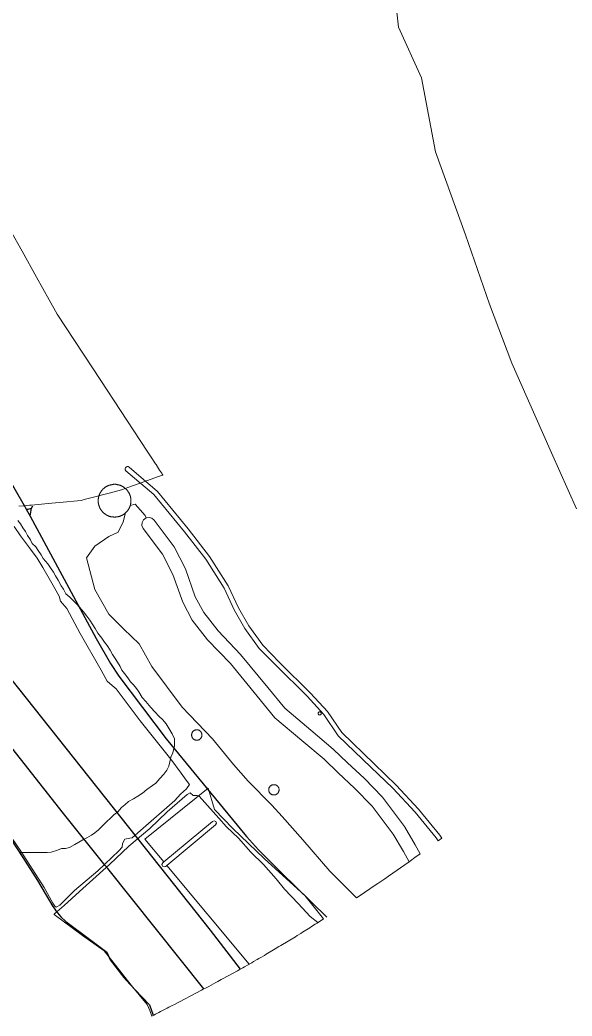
# Model space of a CAD drawing. Header units: metres. Extents: x 3 to 1027712, y 40 to 4430649.
# Drawn here: x 510872 to 512282, y 4402699 to 4405242 of the extents above; entities that cross this region are included whole.
import ezdxf

# ---------------------------------------------------------------- set-up
doc = ezdxf.new("R2010")
doc.units = ezdxf.units.M
doc.header["$MEASUREMENT"] = 0
doc.layers.add('Carreteras_5_km', color=2, linetype='Continuous', lineweight=30)
doc.layers.add('Cauces_artificiales_5_km', color=141, linetype='Continuous', lineweight=30)
for name, color, linetype, lineweight, true_color in [('Habitats_5_km', 7, 'Continuous', 9, 0xbefad2), ('Humedales_5_km', 7, 'Continuous', 9, 0xdbcafc), ('Zonas_Interes_Minero_5_km', 7, 'Continuous', 9, 0xc0fac1)]:
    doc.layers.add(name, color=color, linetype=linetype, lineweight=lineweight, true_color=true_color)

msp = doc.modelspace()

# ---------------------------------------------------------------- linework, layer by layer
at = {"layer": 'Carreteras_5_km'}
for p, q in [((510884, 4404000.1, 2), (510887.7, 4403993.1, 2)), ((510887.7, 4403993.1, 2), (510897.6, 4403974.7, 2)), ((510897.6, 4403974.7, 2), (510901.4, 4403995.4, 0.5)), ((510901.4, 4403995.4, 0.5), (510904.7, 4404001.1, 2))]:
    msp.add_line(p, q, dxfattribs=at)
for points in [[(510509.4, 4404633.1, 2.2), (510537.2, 4404583.2, 2), (510785.9, 4404168.2, 2.1), (510882.6, 4404002.4, 2), (510884, 4404000.1, 2)], [(510887.7, 4403993.1, 2), (510892.9, 4403993.2, 0.5), (510901.4, 4403995.4, 0.5)], [(510897.6, 4403974.7, 2), (511066.3, 4403662.9, 1.6), (511102.7, 4403598.9, 1.4), (511124.5, 4403566.9, 1.4), (511245.3, 4403406.9, 1.5), (511327.9, 4403306.3, 1.8)], [(511327.9, 4403306.3, 1.8), (511446, 4403162.4, 1.9), (511450.4, 4403157.5, 1.9), (511480.9, 4403123.4, 1.8), (511538.8, 4403065.1, 1.6), (511655.3, 4402951.7, 1.5)]]:
    msp.add_polyline3d(points, dxfattribs=at)
at = {"layer": 'Cauces_artificiales_5_km'}
for points in [[(511435, 4402818.9, 2.4), (511358.2, 4402918, 2.4), (511173.2, 4403152.4, 2.4), (511169.8, 4403156.7, 2.4), (510869.1, 4403535.4, 2.2), (510606.9, 4403861.3, 2.5), (510602.3, 4403867, 2.5)], [(511341.6, 4402768, 4.3), (511096.3, 4403075.2, 2.7), (511089.6, 4403083.6, 2.6), (510982.9, 4403216.2, 1.8), (510602.6, 4403698.4, 1.8), (510582.8, 4403707.3, 1.8), (510390.8, 4403765.7, 2.5), (510377.6, 4403769.7, 2.5)], [(510848.4, 4403150.1, 3.4), (510878.7, 4403104, 3.4), (510916.9, 4403044.6, 3.8), (510955.5, 4402978.5, 3.5), (510960.5, 4402971.3, 3.5), (510960.5, 4402971.3, 3.5), (510963, 4402967.6, 3.5), (510976.2, 4402952, 4.4), (510988.6, 4402940.1, 4.6), (511046.3, 4402897.7, 5.4), (511093.5, 4402861.6, 5.4), (511101.9, 4402842.7, 5), (511137, 4402797.1, 4.2), (511144, 4402789.6, 4.2), (511165.3, 4402766.8, 4.2), (511202.5, 4402727.4, 4.2), (511212.2, 4402700.8, 4.2)]]:
    msp.add_polyline3d(points, dxfattribs=at)
at = {"layer": 'Habitats_5_km'}
for points in [[(512293.5, 4403993.4), (512229.5, 4404136.4), (512128.5, 4404365.4), (512071.5, 4404516.4), (512009.5, 4404693.4), (511933.5, 4404905.4), (511897.5, 4405094.4), (511838.5, 4405223.4), (511826.5, 4405331.4), (511834.5, 4405491.4), (511878.5, 4405635.4), (511938.5, 4405809.4), (511955.5, 4405955.4), (511926.5, 4406021.4), (511847.5, 4406050.4), (511663.5, 4406069.4), (511570.5, 4406083.4), (511472.5, 4406158.4), (511380.5, 4406279.4), (511342.5, 4406439.4), (511324.5, 4406540.4), (511275.5, 4406660.4), (511193.5, 4406754.4), (511108.5, 4406854.4)], [(510866.6, 4403964), (510873, 4403955.1), (510879.3, 4403945), (510885.6, 4403936), (510890.7, 4403925.9), (510898.3, 4403914.4), (510903.3, 4403905.5), (510912.2, 4403896.6), (510918.5, 4403887.7), (510926.1, 4403876.2), (510931.2, 4403867.3), (510942.6, 4403853.3), (510950.1, 4403843.1), (510957.7, 4403831.7), (510962.8, 4403822.8), (510969.1, 4403811.3), (510976.7, 4403797.3), (510983, 4403788.4), (510989.3, 4403777), (510999.5, 4403768.1), (511007.1, 4403760.4), (511016, 4403751.5), (511023.5, 4403742.6), (511033.7, 4403731.1), (511042.5, 4403719.7), (511050.1, 4403709.5), (511057.7, 4403698), (511064, 4403687.9), (511070.4, 4403676.4), (511080.5, 4403663.7), (511088.1, 4403653.5), (511094.4, 4403644.6), (511102, 4403633.1), (511108.3, 4403621.7), (511114.6, 4403611.5), (511121, 4403602.6), (511127.3, 4403591.1), (511132.3, 4403582.2), (511138.7, 4403573.3), (511147.5, 4403561.9), (511153.9, 4403551.7), (511161.5, 4403544), (511169.1, 4403535.1), (511175.4, 4403526.2), (511184.2, 4403512.2), (511193.1, 4403502), (511205.8, 4403486.8), (511215.9, 4403475.3), (511227.3, 4403463.8), (511236.2, 4403456.2), (511245, 4403444.7), (511252.6, 4403432), (511260.2, 4403419.3), (511266.5, 4403406.6), (511266.4, 4403388.8), (511262.6, 4403371), (511257.4, 4403359.6), (511254.8, 4403348.1), (511252.2, 4403336.7), (511247.1, 4403326.6), (511239.4, 4403316.4), (511229.2, 4403305), (511219, 4403293.6), (511210.1, 4403287.2), (511196, 4403277.1), (511184.5, 4403268.2), (511173.1, 4403260.6), (511161.6, 4403253), (511148.8, 4403246.7), (511139.9, 4403237.8), (511131, 4403231.5), (511122, 4403220.1), (511111.8, 4403212.5), (511104.1, 4403204.9), (511092.6, 4403194.7), (511082.4, 4403184.6), (511072.2, 4403174.5), (511063.3, 4403166.9), (511054.3, 4403160.5), (511042.9, 4403154.2), (511032.7, 4403149.1), (511022.5, 4403142.8), (511012.3, 4403136.5), (510998.2, 4403128.9), (510988, 4403126.4), (510977.9, 4403126.4), (510967.7, 4403122.6), (510951.1, 4403117.6), (510940.9, 4403116.3), (510928.2, 4403116.3), (510918, 4403116.4), (510906.6, 4403116.4), (510893.8, 4403116.4), (510883.7, 4403116.4), (510870.9, 4403116.5)]]:
    msp.add_lwpolyline(points, dxfattribs=at)
for points in [[(511940, 4403146.2), (511934.7, 4403153.9), (511880.9, 4403219.4), (511824.2, 4403280.4), (511768.3, 4403333.9), (511684.8, 4403414.4), (511647.7, 4403468.9), (511605.1, 4403515.4), (511526.2, 4403593.4), (511482.8, 4403637.4), (511446.4, 4403688.4), (511419.1, 4403735.9), (511393.2, 4403791.4), (511346.5, 4403864.9), (511291.8, 4403934.9), (511214.1, 4404030.4), (511142.6, 4404090.9), (511140.9, 4404092.9), (511140.4, 4404095.9), (511141.2, 4404098.4), (511142.9, 4404100.4), (511145.4, 4404101.4), (511148.1, 4404101.4), (511150.3, 4404099.9), (511222.8, 4404038.4), (511301.1, 4403942.4), (511356.3, 4403871.9), (511403.7, 4403797.4), (511429.8, 4403741.4), (511456.5, 4403694.9), (511492, 4403645.4), (511534.7, 4403601.4), (511613.8, 4403523.4), (511657.2, 4403476.4), (511694, 4403422.4), (511776.6, 4403342.9), (511832.7, 4403288.4), (511890, 4403227.4), (511944.2, 4403160.9), (511949.6, 4403153.3)], [(511153.3, 4404001.9), (511152.9, 4404000.4), (511152.7, 4403999.9), (511152.4, 4403999.4), (511152.2, 4403998.4), (511151.9, 4403997.9), (511151.6, 4403997.4), (511151.3, 4403996.4), (511150.9, 4403995.9), (511150.6, 4403995.4), (511150.3, 4403994.4), (511149.9, 4403993.9), (511149.6, 4403993.4), (511149.2, 4403992.9), (511148.8, 4403991.9), (511148.4, 4403991.4), (511148, 4403990.9), (511147.6, 4403990.4), (511147.2, 4403989.4), (511146.7, 4403988.9), (511146.3, 4403988.4), (511145.8, 4403987.9), (511145.3, 4403987.4), (511144.9, 4403986.9), (511144.4, 4403986.4), (511143.9, 4403985.9), (511143.4, 4403985.4), (511142.9, 4403984.9), (511142.3, 4403984.4), (511141.8, 4403983.9), (511141.3, 4403983.4), (511140.3, 4403982.4), (511139.8, 4403981.9), (511139.2, 4403981.4), (511138.6, 4403980.9), (511138, 4403980.4), (511137.4, 4403979.9), (511136.8, 4403979.9), (511136.2, 4403979.4), (511135.6, 4403978.9), (511135, 4403978.4), (511134.3, 4403978.4), (511133.7, 4403977.9), (511133.1, 4403977.4), (511132.4, 4403976.9), (511131.8, 4403976.9), (511131.1, 4403976.4), (511130.5, 4403976.4), (511129.8, 4403975.9), (511129.1, 4403975.4), (511128.4, 4403975.4), (511127.8, 4403974.9), (511127.1, 4403974.9), (511126.4, 4403974.4), (511125.7, 4403974.4), (511125, 4403974.4), (511124.3, 4403973.9), (511123.6, 4403973.9), (511122.8, 4403973.4), (511122.1, 4403973.4), (511121.4, 4403973.4), (511120.7, 4403973.4), (511120, 4403972.9), (511119.3, 4403972.9), (511118.5, 4403972.9), (511117.8, 4403972.9), (511117.1, 4403972.9), (511116.3, 4403972.9), (511115.6, 4403972.4), (511114.9, 4403972.4), (511114.2, 4403972.4), (511113.4, 4403972.4), (511112.7, 4403972.4), (511112, 4403972.4), (511111.3, 4403972.4), (511110.5, 4403972.9), (511109.8, 4403972.9), (511109.1, 4403972.9), (511108.3, 4403972.9), (511107.6, 4403972.9), (511106.9, 4403972.9), (511106.2, 4403973.4), (511105.5, 4403973.4), (511104.8, 4403973.4), (511104, 4403973.4), (511103.3, 4403973.9), (511102.6, 4403973.9), (511101.9, 4403974.4), (511101.2, 4403974.4), (511100.5, 4403974.4), (511099.8, 4403974.9), (511099.1, 4403974.9), (511098.4, 4403975.4), (511097.8, 4403975.4), (511097.1, 4403975.9), (511096.4, 4403976.4), (511095.8, 4403976.4), (511095.1, 4403976.9), (511094.4, 4403976.9), (511093.8, 4403977.4), (511093.2, 4403977.9), (511092.5, 4403978.4), (511091.9, 4403978.4), (511091.3, 4403978.9), (511090.7, 4403979.4), (511090, 4403979.9), (511089.4, 4403979.9), (511088.8, 4403980.4), (511088.3, 4403980.9), (511087.7, 4403981.4), (511087.1, 4403981.9), (511086.5, 4403982.4), (511086, 4403982.9), (511085.4, 4403983.4), (511084.9, 4403983.9), (511084.4, 4403984.4), (511083.8, 4403984.9), (511083.3, 4403985.4), (511082.8, 4403985.9), (511082.3, 4403986.4), (511081.9, 4403986.9), (511081.4, 4403987.4), (511080.9, 4403987.9), (511080.5, 4403988.9), (511080, 4403989.4), (511079.6, 4403989.9), (511079.2, 4403990.4), (511078.8, 4403990.9), (511078.3, 4403991.4), (511078, 4403992.4), (511077.6, 4403992.9), (511077.2, 4403993.4), (511076.8, 4403993.9), (511076.5, 4403994.9), (511076.2, 4403995.4), (511075.8, 4403995.9), (511075.5, 4403996.9), (511075.2, 4403997.4), (511074.9, 4403997.9), (511074.7, 4403998.9), (511074.4, 4403999.4), (511074.1, 4403999.9), (511073.9, 4404000.9), (511073.7, 4404001.4), (511073.4, 4404002.4), (511073.2, 4404002.9), (511073, 4404003.4), (511072.8, 4404004.4), (511072.7, 4404004.9), (511072.5, 4404005.9), (511072.4, 4404006.4), (511072.2, 4404007.4), (511072.1, 4404007.9), (511072, 4404008.4), (511071.9, 4404009.4), (511071.8, 4404009.9), (511071.8, 4404010.9), (511071.7, 4404011.4), (511071.7, 4404012.4), (511071.6, 4404012.9), (511071.6, 4404013.9), (511071.6, 4404014.4), (511071.6, 4404014.9), (511071.6, 4404015.9), (511071.7, 4404016.4), (511071.7, 4404017.4), (511071.8, 4404017.9), (511071.8, 4404018.9), (511071.9, 4404019.4), (511072, 4404020.4), (511072.1, 4404020.9), (511072.2, 4404021.9), (511072.4, 4404022.4), (511072.5, 4404022.9), (511072.7, 4404023.9), (511072.8, 4404024.4), (511073, 4404025.4), (511073.2, 4404025.9), (511073.4, 4404026.4), (511073.7, 4404027.4), (511073.9, 4404027.9), (511074.1, 4404028.9), (511074.4, 4404029.4), (511074.7, 4404029.9), (511074.9, 4404030.9), (511075.2, 4404031.4), (511075.5, 4404031.9), (511075.8, 4404032.9), (511076.2, 4404033.4), (511076.5, 4404033.9), (511076.8, 4404034.9), (511077.2, 4404035.4), (511077.6, 4404035.9), (511078, 4404036.4), (511078.3, 4404037.4), (511078.8, 4404037.9), (511079.2, 4404038.4), (511079.6, 4404038.9), (511080, 4404039.4), (511080.5, 4404040.4), (511080.9, 4404040.9), (511081.4, 4404041.4), (511081.9, 4404041.9), (511082.3, 4404042.4), (511082.8, 4404042.9), (511083.3, 4404043.4), (511083.8, 4404043.9), (511084.4, 4404044.4), (511084.9, 4404044.9), (511085.4, 4404045.4), (511086, 4404045.9), (511086.5, 4404046.4), (511087.1, 4404046.9), (511087.7, 4404047.4), (511088.3, 4404047.9), (511088.8, 4404048.4), (511089.4, 4404048.9), (511090, 4404048.9), (511090.7, 4404049.4), (511091.3, 4404049.9), (511091.9, 4404050.4), (511092.5, 4404050.9), (511093.2, 4404050.9), (511093.8, 4404051.4), (511094.4, 4404051.9), (511095.1, 4404051.9), (511095.8, 4404052.4), (511096.4, 4404052.4), (511097.1, 4404052.9), (511097.8, 4404053.4), (511098.4, 4404053.4), (511099.1, 4404053.9), (511099.8, 4404053.9), (511100.5, 4404054.4), (511101.2, 4404054.4), (511101.9, 4404054.4), (511102.6, 4404054.9), (511103.3, 4404054.9), (511104, 4404055.4), (511104.8, 4404055.4), (511105.5, 4404055.4), (511106.2, 4404055.4), (511106.9, 4404055.9), (511107.6, 4404055.9), (511108.3, 4404055.9), (511109.1, 4404055.9), (511109.8, 4404055.9), (511110.5, 4404056.4), (511111.3, 4404056.4), (511112, 4404056.4), (511112.7, 4404056.4), (511113.4, 4404056.4), (511114.2, 4404056.4), (511114.9, 4404056.4), (511115.6, 4404056.4), (511116.3, 4404056.4), (511117.1, 4404055.9), (511117.8, 4404055.9), (511118.5, 4404055.9), (511119.3, 4404055.9), (511120, 4404055.9), (511120.7, 4404055.4), (511121.4, 4404055.4), (511122.1, 4404055.4), (511122.8, 4404055.4), (511123.6, 4404054.9), (511124.3, 4404054.9), (511125, 4404054.4), (511125.7, 4404054.4), (511126.4, 4404054.4), (511127.1, 4404053.9), (511127.8, 4404053.9), (511128.4, 4404053.4), (511129.1, 4404053.4), (511129.8, 4404052.9), (511130.5, 4404052.4), (511131.1, 4404052.4), (511131.8, 4404051.9), (511132.4, 4404051.9), (511133.1, 4404051.4), (511133.7, 4404050.9), (511134.3, 4404050.9), (511135, 4404050.4), (511135.6, 4404049.9), (511136.2, 4404049.4), (511136.8, 4404048.9), (511137.4, 4404048.9), (511138, 4404048.4), (511138.6, 4404047.9), (511139.2, 4404047.4), (511139.8, 4404046.9), (511140.3, 4404046.4), (511140.9, 4404045.9), (511141.4, 4404045.4), (511142, 4404044.9), (511142.5, 4404044.4), (511143, 4404043.9), (511143.5, 4404043.4), (511144, 4404042.9), (511144.5, 4404042.4), (511145, 4404041.9), (511145.5, 4404041.4), (511146, 4404040.9), (511146.4, 4404040.4), (511146.8, 4404039.4), (511147.3, 4404038.9), (511147.7, 4404038.4), (511148.1, 4404037.9), (511148.5, 4404037.4), (511148.9, 4404036.4), (511149.3, 4404035.9), (511149.7, 4404035.4), (511150, 4404034.9), (511150.4, 4404033.9), (511150.7, 4404033.4), (511151, 4404032.9), (511151.3, 4404031.9), (511151.7, 4404031.4), (511151.9, 4404030.9), (511152.2, 4404029.9), (511152.5, 4404029.4), (511152.8, 4404028.9), (511153, 4404027.9), (511153.2, 4404027.4), (511153.4, 4404026.4), (511153.7, 4404025.9), (511153.8, 4404025.4), (511154, 4404024.4), (511154.2, 4404023.9), (511154.4, 4404022.9), (511154.5, 4404022.4), (511154.7, 4404021.9), (511154.8, 4404020.9), (511154.9, 4404020.4), (511155, 4404019.4), (511155.1, 4404018.9), (511155.1, 4404017.9), (511155.2, 4404017.4), (511155.2, 4404016.4), (511155.3, 4404015.9), (511155.3, 4404014.9), (511155.3, 4404014.4), (511155.3, 4404012.9), (511155.2, 4404012.4), (511155.2, 4404011.9), (511155.1, 4404010.9), (511155.1, 4404010.4), (511155, 4404009.4), (511154.9, 4404008.9), (511154.8, 4404007.9), (511154.7, 4404007.4), (511154.5, 4404006.4), (511154.4, 4404005.9), (511154.3, 4404005.4), (511154.1, 4404004.4), (511153.9, 4404003.9), (511153.7, 4404002.9), (511153.5, 4404002.4)], [(511812.9, 4403055.7), (511803.9, 4403049.5), (511785.9, 4403037.2), (511776.9, 4403031.1), (511740.7, 4403006.8), (511731.6, 4403000.8), (511731.2, 4403000.6), (511663.4, 4403068.4), (511594.4, 4403148.4), (511541.4, 4403208.4), (511515.4, 4403237.4), (511454.4, 4403298.4), (511417.4, 4403341.4), (511363.4, 4403406.4), (511286.4, 4403487.4), (511208.4, 4403591.4), (511176.4, 4403649.4), (511137.4, 4403686.4), (511098.4, 4403724.4), (511063.4, 4403787.4), (511041.4, 4403868.4), (511063.4, 4403898.4), (511098.4, 4403923.4), (511122.4, 4403934.4), (511135.4, 4403960.4), (511141.3, 4403983.4), (511141.8, 4403983.9), (511142.3, 4403984.4), (511142.9, 4403984.9), (511143.4, 4403985.4), (511143.9, 4403985.9), (511144.4, 4403986.4), (511144.9, 4403986.9), (511145.3, 4403987.4), (511145.8, 4403987.9), (511146.3, 4403988.4), (511146.7, 4403988.9), (511147.2, 4403989.4), (511147.6, 4403990.4), (511148, 4403990.9), (511148.4, 4403991.4), (511148.8, 4403991.9), (511149.2, 4403992.9), (511149.6, 4403993.4), (511149.9, 4403993.9), (511150.3, 4403994.4), (511150.6, 4403995.4), (511150.9, 4403995.9), (511151.3, 4403996.4), (511151.6, 4403997.4), (511151.9, 4403997.9), (511152.2, 4403998.4), (511152.4, 4403999.4), (511152.7, 4403999.9), (511152.9, 4404000.4), (511153.3, 4404001.9), (511166.4, 4404005.4), (511191.4, 4403976.4), (511193.8, 4403970.4), (511187.3, 4403965.9), (511183.6, 4403958.9), (511183.3, 4403951.4), (511186.4, 4403943.9), (511235.6, 4403877.9), (511262.3, 4403826.4), (511287.4, 4403755.4), (511311.7, 4403709.9), (511351.2, 4403658.9), (511409.4, 4403598.9), (511477.9, 4403515.4), (511522.9, 4403459.9), (511592.2, 4403401.9), (511648.7, 4403354.4), (511684.4, 4403319.9), (511726.2, 4403280.9), (511771.1, 4403234.9), (511824.9, 4403162.9), (511851.3, 4403118.9), (511865.6, 4403092.7)], [(511893.1, 4403112.2), (511884.2, 4403105.8), (511865.6, 4403092.7), (511851.3, 4403118.9), (511824.9, 4403162.9), (511771.1, 4403234.9), (511726.2, 4403280.9), (511684.4, 4403319.9), (511648.7, 4403354.4), (511592.2, 4403401.9), (511522.9, 4403459.9), (511477.9, 4403515.4), (511409.4, 4403598.9), (511351.2, 4403658.9), (511311.7, 4403709.9), (511287.4, 4403755.4), (511262.3, 4403826.4), (511235.6, 4403877.9), (511186.4, 4403943.9), (511183.3, 4403951.4), (511183.6, 4403958.9), (511187.3, 4403965.9), (511193.8, 4403970.4), (511201.4, 4403971.9), (511209, 4403969.9), (511214.5, 4403964.9), (511265.3, 4403896.9), (511294.5, 4403840.4), (511319.5, 4403769.4), (511341.2, 4403728.9), (511377.7, 4403681.9), (511435.5, 4403621.9), (511505, 4403537.4), (511548, 4403484.9), (511614.7, 4403428.9), (511672.2, 4403380.4), (511708.5, 4403344.9), (511750.7, 4403305.9), (511797.8, 4403257.9), (511854, 4403182.4), (511881.6, 4403135.9), (511894.3, 4403113)], [(511637.7, 4403467.4), (511636.8, 4403467.4), (511636.2, 4403467.4), (511635.7, 4403467.9), (511635.2, 4403467.9), (511634.8, 4403468.4), (511634.4, 4403468.9), (511634.1, 4403469.4), (511633.8, 4403469.9), (511633.6, 4403470.4), (511633.5, 4403470.9), (511633.4, 4403471.4), (511633.5, 4403471.9), (511633.6, 4403472.4), (511633.8, 4403472.9), (511634, 4403473.4), (511634.3, 4403473.9), (511634.7, 4403474.4), (511635.1, 4403474.4), (511635.6, 4403474.9), (511636.1, 4403475.4), (511636.6, 4403475.4), (511637.2, 4403475.4), (511637.7, 4403475.4), (511638.2, 4403475.4), (511638.8, 4403475.4), (511639.3, 4403474.9), (511639.7, 4403474.9), (511640.2, 4403474.4), (511640.5, 4403473.9), (511640.8, 4403473.4), (511641.1, 4403472.9), (511641.3, 4403472.4), (511641.4, 4403471.9), (511641.4, 4403471.4), (511641.4, 4403470.9), (511641.3, 4403470.4), (511641.1, 4403469.9), (511640.8, 4403469.4), (511640.5, 4403468.9), (511640.2, 4403468.4), (511639.7, 4403467.9), (511639.3, 4403467.9), (511638.8, 4403467.4), (511638.2, 4403467.4)], [(511324.1, 4403403.4), (511323.4, 4403403.4), (511322.8, 4403403.4), (511322.1, 4403403.4), (511321.4, 4403403.4), (511320.7, 4403403.4), (511320, 4403403.4), (511319.3, 4403403.9), (511318.7, 4403403.9), (511318.1, 4403404.4), (511317.4, 4403404.4), (511316.8, 4403404.9), (511316.2, 4403405.4), (511315.7, 4403405.9), (511315.1, 4403405.9), (511314.6, 4403406.4), (511314.1, 4403406.9), (511313.6, 4403407.4), (511313.2, 4403407.9), (511312.7, 4403408.4), (511312.3, 4403409.4), (511312, 4403409.9), (511311.7, 4403410.4), (511311.3, 4403410.9), (511311.1, 4403411.9), (511310.8, 4403412.4), (511310.7, 4403412.9), (511310.5, 4403413.9), (511310.4, 4403414.4), (511310.3, 4403414.9), (511310.2, 4403415.9), (511310.2, 4403416.4), (511310.2, 4403416.9), (511310.3, 4403417.9), (511310.4, 4403418.4), (511310.5, 4403419.4), (511310.7, 4403419.9), (511310.8, 4403420.4), (511311.1, 4403421.4), (511311.3, 4403421.9), (511311.7, 4403422.4), (511312, 4403422.9), (511312.3, 4403423.4), (511312.7, 4403424.4), (511313.2, 4403424.9), (511313.6, 4403425.4), (511314.1, 4403425.9), (511314.6, 4403426.4), (511315.1, 4403426.9), (511315.7, 4403426.9), (511316.2, 4403427.4), (511316.8, 4403427.9), (511317.4, 4403428.4), (511318.1, 4403428.4), (511318.7, 4403428.9), (511319.3, 4403428.9), (511320, 4403429.4), (511320.7, 4403429.4), (511321.4, 4403429.4), (511322.1, 4403429.4), (511322.8, 4403429.4), (511323.4, 4403429.4), (511324.1, 4403429.4), (511324.8, 4403429.4), (511325.5, 4403429.4), (511326.2, 4403429.4), (511326.9, 4403429.4), (511327.5, 4403428.9), (511328.2, 4403428.9), (511328.8, 4403428.4), (511329.4, 4403428.4), (511330.1, 4403427.9), (511330.7, 4403427.4), (511331.2, 4403426.9), (511331.8, 4403426.9), (511332.3, 4403426.4), (511332.8, 4403425.9), (511333.3, 4403425.4), (511333.7, 4403424.9), (511334.2, 4403424.4), (511334.5, 4403423.4), (511334.9, 4403422.9), (511335.2, 4403422.4), (511335.5, 4403421.9), (511335.8, 4403421.4), (511336, 4403420.4), (511336.2, 4403419.9), (511336.4, 4403419.4), (511336.5, 4403418.4), (511336.6, 4403417.9), (511336.7, 4403416.9), (511336.7, 4403416.4), (511336.7, 4403415.9), (511336.6, 4403414.9), (511336.5, 4403414.4), (511336.4, 4403413.9), (511336.2, 4403412.9), (511336, 4403412.4), (511335.8, 4403411.9), (511335.5, 4403410.9), (511335.2, 4403410.4), (511334.9, 4403409.9), (511334.5, 4403409.4), (511334.2, 4403408.4), (511333.7, 4403407.9), (511333.3, 4403407.4), (511332.8, 4403406.9), (511332.3, 4403406.4), (511331.8, 4403405.9), (511331.2, 4403405.9), (511330.7, 4403405.4), (511330.1, 4403404.9), (511329.4, 4403404.4), (511328.8, 4403404.4), (511328.2, 4403403.9), (511327.5, 4403403.9), (511326.9, 4403403.4), (511326.2, 4403403.4), (511325.5, 4403403.4), (511324.8, 4403403.4)], [(511630.7, 4402936), (511626.1, 4402933.1), (511616.9, 4402927.3), (511612.3, 4402924.4), (511593.8, 4402912.8), (511589.2, 4402910), (511579.9, 4402904.3), (511575.2, 4402901.4), (511538, 4402878.8), (511533.4, 4402876), (511524.1, 4402870.4), (511519.4, 4402867.6), (511500.8, 4402856.5), (511496.1, 4402853.8), (511486.8, 4402848.3), (511482.2, 4402845.6), (511477.6, 4402843), (511468.4, 4402837.7), (511463.8, 4402835.1), (511457.6, 4402831.6), (511246.9, 4403082.9), (511371.3, 4403186.9), (511373.4, 4403190.9), (511372, 4403195.4), (511368, 4403197.4), (511363.6, 4403195.9), (511239.2, 4403092.4), (511190.4, 4403150.4), (511352.4, 4403280.4), (511368.4, 4403226.4), (511415.4, 4403177.4), (511495.4, 4403101.4), (511599.4, 4403006.4), (511647.5, 4402946.8)], [(511521.1, 4403263.4), (511520.4, 4403263.4), (511519.8, 4403263.4), (511519.1, 4403263.4), (511518.4, 4403263.4), (511517.7, 4403263.4), (511517, 4403263.4), (511516.3, 4403263.9), (511515.7, 4403263.9), (511515.1, 4403264.4), (511514.4, 4403264.4), (511513.8, 4403264.9), (511513.2, 4403265.4), (511512.7, 4403265.9), (511512.1, 4403265.9), (511511.6, 4403266.4), (511511.1, 4403266.9), (511510.6, 4403267.4), (511510.2, 4403267.9), (511509.7, 4403268.4), (511509.3, 4403269.4), (511509, 4403269.9), (511508.7, 4403270.4), (511508.3, 4403270.9), (511508.1, 4403271.9), (511507.8, 4403272.4), (511507.7, 4403272.9), (511507.5, 4403273.9), (511507.4, 4403274.4), (511507.3, 4403274.9), (511507.2, 4403275.9), (511507.2, 4403276.4), (511507.2, 4403276.9), (511507.3, 4403277.9), (511507.4, 4403278.4), (511507.5, 4403279.4), (511507.7, 4403279.9), (511507.8, 4403280.4), (511508.1, 4403281.4), (511508.3, 4403281.9), (511508.7, 4403282.4), (511509, 4403282.9), (511509.3, 4403283.4), (511509.7, 4403284.4), (511510.2, 4403284.9), (511510.6, 4403285.4), (511511.1, 4403285.9), (511511.6, 4403286.4), (511512.1, 4403286.9), (511512.7, 4403286.9), (511513.2, 4403287.4), (511513.8, 4403287.9), (511514.4, 4403288.4), (511515.1, 4403288.4), (511515.7, 4403288.9), (511516.3, 4403288.9), (511517, 4403289.4), (511517.7, 4403289.4), (511518.4, 4403289.4), (511519.1, 4403289.4), (511519.8, 4403289.4), (511520.4, 4403289.4), (511521.1, 4403289.4), (511521.8, 4403289.4), (511522.5, 4403289.4), (511523.2, 4403289.4), (511523.9, 4403289.4), (511524.5, 4403288.9), (511525.2, 4403288.9), (511525.8, 4403288.4), (511526.4, 4403288.4), (511527.1, 4403287.9), (511527.7, 4403287.4), (511528.2, 4403286.9), (511528.8, 4403286.9), (511529.3, 4403286.4), (511529.8, 4403285.9), (511530.3, 4403285.4), (511530.7, 4403284.9), (511531.2, 4403284.4), (511531.5, 4403283.4), (511531.9, 4403282.9), (511532.2, 4403282.4), (511532.5, 4403281.9), (511532.8, 4403281.4), (511533, 4403280.4), (511533.2, 4403279.9), (511533.4, 4403279.4), (511533.5, 4403278.4), (511533.6, 4403277.9), (511533.7, 4403276.9), (511533.7, 4403276.4), (511533.7, 4403275.9), (511533.6, 4403274.9), (511533.5, 4403274.4), (511533.4, 4403273.9), (511533.2, 4403272.9), (511533, 4403272.4), (511532.8, 4403271.9), (511532.5, 4403270.9), (511532.2, 4403270.4), (511531.9, 4403269.9), (511531.5, 4403269.4), (511531.2, 4403268.4), (511530.7, 4403267.9), (511530.3, 4403267.4), (511529.8, 4403266.9), (511529.3, 4403266.4), (511528.8, 4403265.9), (511528.2, 4403265.9), (511527.7, 4403265.4), (511527.1, 4403264.9), (511526.4, 4403264.4), (511525.8, 4403264.4), (511525.2, 4403263.9), (511524.5, 4403263.9), (511523.9, 4403263.4), (511523.2, 4403263.4), (511522.5, 4403263.4), (511521.8, 4403263.4)], [(511521.8, 4403263.4), (511522.5, 4403263.4), (511523.2, 4403263.4), (511523.9, 4403263.4), (511524.5, 4403263.9), (511525.2, 4403263.9), (511525.8, 4403264.4), (511526.4, 4403264.4), (511527.1, 4403264.9), (511527.7, 4403265.4), (511528.2, 4403265.9), (511528.8, 4403265.9), (511529.3, 4403266.4), (511529.8, 4403266.9), (511530.3, 4403267.4), (511530.7, 4403267.9), (511531.2, 4403268.4), (511531.5, 4403269.4), (511531.9, 4403269.9), (511532.2, 4403270.4), (511532.5, 4403270.9), (511532.8, 4403271.9), (511533, 4403272.4), (511533.2, 4403272.9), (511533.4, 4403273.9), (511533.5, 4403274.4), (511533.6, 4403274.9), (511533.7, 4403275.9), (511533.7, 4403276.4), (511533.7, 4403276.9), (511533.6, 4403277.9), (511533.5, 4403278.4), (511533.4, 4403279.4), (511533.2, 4403279.9), (511533, 4403280.4), (511532.8, 4403281.4), (511532.5, 4403281.9), (511532.2, 4403282.4), (511531.9, 4403282.9), (511531.5, 4403283.4), (511531.2, 4403284.4), (511530.7, 4403284.9), (511530.3, 4403285.4), (511529.8, 4403285.9), (511529.3, 4403286.4), (511528.8, 4403286.9), (511528.2, 4403286.9), (511527.7, 4403287.4), (511527.1, 4403287.9), (511526.4, 4403288.4), (511525.8, 4403288.4), (511525.2, 4403288.9), (511524.5, 4403288.9), (511523.9, 4403289.4), (511523.2, 4403289.4), (511522.5, 4403289.4), (511521.8, 4403289.4), (511521.1, 4403289.4), (511520.4, 4403289.4), (511519.8, 4403289.4), (511519.1, 4403289.4), (511518.4, 4403289.4), (511517.7, 4403289.4), (511517, 4403289.4), (511516.3, 4403288.9), (511515.7, 4403288.9), (511515.1, 4403288.4), (511514.4, 4403288.4), (511513.8, 4403287.9), (511513.2, 4403287.4), (511512.7, 4403286.9), (511512.1, 4403286.9), (511511.6, 4403286.4), (511511.1, 4403285.9), (511510.6, 4403285.4), (511510.2, 4403284.9), (511509.7, 4403284.4), (511509.3, 4403283.4), (511509, 4403282.9), (511508.7, 4403282.4), (511508.3, 4403281.9), (511508.1, 4403281.4), (511507.8, 4403280.4), (511507.7, 4403279.9), (511507.5, 4403279.4), (511507.4, 4403278.4), (511507.3, 4403277.9), (511507.2, 4403276.9), (511507.2, 4403276.4), (511507.2, 4403275.9), (511507.3, 4403274.9), (511507.4, 4403274.4), (511507.5, 4403273.9), (511507.7, 4403272.9), (511507.8, 4403272.4), (511508.1, 4403271.9), (511508.3, 4403270.9), (511508.7, 4403270.4), (511509, 4403269.9), (511509.3, 4403269.4), (511509.7, 4403268.4), (511510.2, 4403267.9), (511510.6, 4403267.4), (511511.1, 4403266.9), (511511.6, 4403266.4), (511512.1, 4403265.9), (511512.7, 4403265.9), (511513.2, 4403265.4), (511513.8, 4403264.9), (511514.4, 4403264.4), (511515.1, 4403264.4), (511515.7, 4403263.9), (511516.3, 4403263.9), (511517, 4403263.4), (511517.7, 4403263.4), (511518.4, 4403263.4), (511519.1, 4403263.4), (511519.8, 4403263.4), (511520.4, 4403263.4), (511521.1, 4403263.4)], [(511239.2, 4403092.4), (511363.6, 4403195.9), (511368, 4403197.4), (511372, 4403195.4), (511373.4, 4403190.9), (511371.3, 4403186.9), (511246.9, 4403082.9), (511244.3, 4403080.9), (511239.9, 4403079.4), (511235.8, 4403081.4), (511234.5, 4403085.9), (511236.6, 4403089.9)]]:
    msp.add_lwpolyline(points, close=True, dxfattribs=at)
at = {"layer": 'Humedales_5_km'}
msp.add_polyline3d([(510857, 4403948.8, 1.2), (510872.9, 4403924.4, 1.2), (510896.1, 4403894, 1.2), (510915.8, 4403867.8, 1.2), (510930.5, 4403843.6, 1.2), (510953.1, 4403804.3, 1.2), (510971.6, 4403770.4, 1.2), (510975.6, 4403757.9, 1.2), (510991.5, 4403739.7, 1.2), (511025.4, 4403675.2, 1.2), (511079.5, 4403581.7, 1.2), (511094.7, 4403554.1, 1.2), (511107.6, 4403542.4, 1.2), (511117.1, 4403533.9, 1.2), (511178.6, 4403452.4, 1.2), (511257.4, 4403354.5, 1.2), (511283.6, 4403319.1, 1.2), (511296.5, 4403301.2, 1.2), (511305.2, 4403290.2, 1.2), (511297.5, 4403279.2, 1.2), (511282.1, 4403265.5, 1.2), (511267.4, 4403249.3, 1.2), (511179.6, 4403172.6, 1.2), (511158.2, 4403154.1, 1.2), (511152.5, 4403152.9, 1.2), (511140, 4403150.4, 1.2), (511134, 4403139.7, 1.2), (511132.6, 4403130.2, 1.2), (511124.6, 4403120.5, 1.2), (511071, 4403069.4, 1.2), (511011.4, 4403019.1, 1.2), (510973.6, 4402982.2, 1.2), (510964.6, 4402976.5, 1.2), (510961.1, 4402979, 1.2), (510956.1, 4402986.9, 1.2), (510933.2, 4403027.3, 1.2), (510874.1, 4403119.8, 1.2), (510852, 4403151.9, 1.2)], dxfattribs=at)
msp.add_polyline3d([(511630.7, 4402936, 1.7), (511626.1, 4402933.1, 1.7), (511616.9, 4402927.3, 1.7), (511612.3, 4402924.4, 1.7), (511593.8, 4402912.8, 1.7), (511589.2, 4402910, 1.7), (511579.9, 4402904.3, 1.7), (511575.2, 4402901.4, 1.7), (511538, 4402878.8, 1.7), (511533.4, 4402876, 1.7), (511524.1, 4402870.4, 1.7), (511519.4, 4402867.6, 1.7), (511500.8, 4402856.5, 1.7), (511496.1, 4402853.8, 1.7), (511486.8, 4402848.3, 1.7), (511482.2, 4402845.6, 1.7), (511477.6, 4402843, 1.7), (511468.4, 4402837.7, 1.7), (511463.8, 4402835.1, 1.7), (511445.6, 4402824.8, 1.7), (511441, 4402822.2, 1.7), (511431.9, 4402817.1, 1.7), (511427.3, 4402814.6, 1.7), (511390.7, 4402794.4, 1.7), (511386.1, 4402791.9, 1.7), (511376.9, 4402786.9, 1.7), (511372.3, 4402784.4, 1.7), (511353.9, 4402774.5, 1.7), (511349.3, 4402772, 1.7), (511340, 4402767.1, 1.7), (511335.4, 4402764.7, 1.7), (511265.1, 4402727.8, 1.7), (511260.9, 4402725.6, 1.7), (511252.3, 4402721.2, 1.7), (511248, 4402719, 1.7), (511230.9, 4402710.2, 1.7), (511226.6, 4402708, 1.7), (511218, 4402703.7, 1.7), (511213.7, 4402701.5, 1.7), (511208.3, 4402698.8, 0.9), (511203.1, 4402713.4, 0.9), (511196.6, 4402728.4, 0.8), (511155.4, 4402778, 1.2), (511106.8, 4402840.6, 1.2), (511087.1, 4402865, 1.1), (511031.9, 4402904.3, 1), (510958.9, 4402958.5, 2.4), (510958.7, 4402958.9, 2.4), (510961.2, 4402961, 2.3), (510984.3, 4402981.3, 2.2), (511024.1, 4403017, 2.1), (511100.4, 4403086, 1.8), (511149.7, 4403132.5, 1.6), (511203.2, 4403177.8, 1.5), (511248.1, 4403219.8, 1.3), (511298.7, 4403264.1, 1.1), (511306.3, 4403269.1, 1.2), (511314.4, 4403262.3, 1.2), (511324.7, 4403262.3, 1.2), (511329.9, 4403260.5, 1.2), (511365.3, 4403219.8, 1.2), (511379.7, 4403204, 1.2), (511399, 4403181.7, 1.2), (511430.1, 4403152.7, 1.2), (511461.8, 4403117.2, 1.1), (511493.5, 4403086.1, 1.1), (511526.2, 4403049.4, 1.1), (511547.6, 4403022.8, 1.1), (511582.5, 4402985.9, 1.1), (511613.3, 4402953.1, 1.1), (511632.7, 4402937.3, 1.1)], close=True, dxfattribs=at)
at = {"layer": 'Zonas_Interes_Minero_5_km'}
msp.add_lwpolyline([(510847.9, 4404703.9), (510877.3, 4404651.4), (510914.2, 4404585.4), (510930.4, 4404556.3), (510946.6, 4404527.4), (510967.1, 4404490.7), (511078.3, 4404321.5), (511178.7, 4404168.6), (511183.7, 4404160.9), (511193.5, 4404146), (511206.6, 4404126), (511217.8, 4404109), (511219.5, 4404106.5), (511225.8, 4404096.9), (511228.5, 4404092.7), (511232.9, 4404086), (511234, 4404084.4), (511235.2, 4404082.5), (511236.3, 4404080.9), (511236.5, 4404080.6), (511236.8, 4404080.1), (511235.4, 4404079.6), (511233.7, 4404079), (511220.9, 4404074.4), (511190.4, 4404063.4), (511150.1, 4404049), (511131.5, 4404042.2), (511103.4, 4404034.9), (511039.4, 4404018.1), (511028.1, 4404015.2), (511009.2, 4404013.4), (510991.1, 4404011.8), (510943.6, 4404007.4), (510900.8, 4404003.4), (510895.7, 4404003), (510882.9, 4404001.7), (510869.1, 4404000.5)], dxfattribs=at)

doc.saveas('drawing.dxf')
